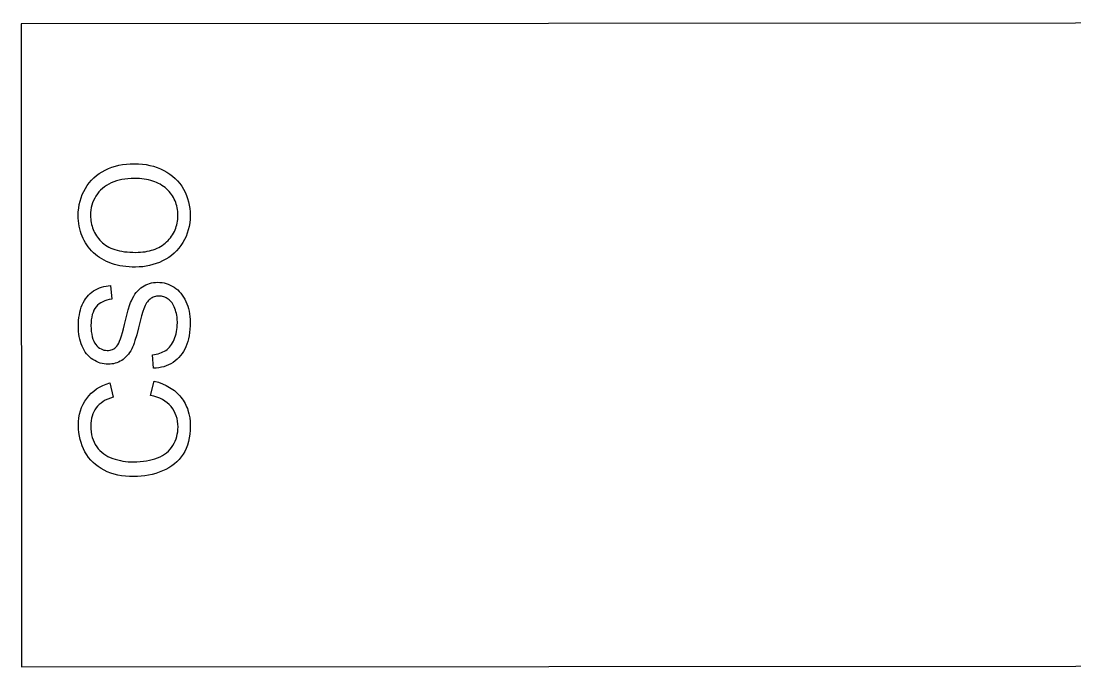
# Model space of a CAD drawing. Extents: x -296 to 95, y -196 to 171.
# Drawn here: x -295.3 to -197.9, y -196.2 to -136.4 of the extents above; entities that cross this region are included whole.
import ezdxf

# ---------------------------------------------------------------- set-up
doc = ezdxf.new("R2010")
doc.units = 0
doc.layers.add('3MM_MATERIAL', color=18, linetype='CONTINUOUS')
doc.layers.add('TEXT_ONLY', color=1, linetype='CONTINUOUS')

msp = doc.modelspace()

# ---------------------------------------------------------------- linework, layer by layer
at = {"layer": '3MM_MATERIAL'}
for points in [[(94.658, -136.407), (-295.342, -136.665), (-295.303, -196.165), (94.697, -195.907)], [(-284.748, -159.17), (-285.055, -159.165), (-285.353, -159.15), (-285.643, -159.124), (-285.925, -159.087), (-286.198, -159.041), (-286.463, -158.983), (-286.719, -158.916), (-286.967, -158.837), (-287.207, -158.749), (-287.438, -158.65), (-287.661, -158.54), (-287.875, -158.42), (-288.08, -158.29), (-288.278, -158.149), (-288.467, -157.998), (-288.647, -157.836), (-288.818, -157.666), (-288.977, -157.49), (-289.126, -157.307), (-289.264, -157.119), (-289.39, -156.925), (-289.506, -156.724), (-289.611, -156.518), (-289.704, -156.305), (-289.787, -156.086), (-289.859, -155.862), (-289.919, -155.631), (-289.969, -155.394), (-290.008, -155.151), (-290.035, -154.902), (-290.052, -154.646), (-290.058, -154.385), (-290.048, -154.043), (-290.017, -153.71), (-289.965, -153.385), (-289.893, -153.069), (-289.8, -152.761), (-289.687, -152.461), (-289.553, -152.17), (-289.398, -151.888), (-289.224, -151.618), (-289.035, -151.365), (-288.829, -151.128), (-288.606, -150.908), (-288.368, -150.704), (-288.113, -150.517), (-287.841, -150.346), (-287.554, -150.192), (-287.253, -150.055), (-286.942, -149.936), (-286.622, -149.836), (-286.291, -149.754), (-285.951, -149.69), (-285.6, -149.644), (-285.24, -149.616), (-284.87, -149.607), (-284.495, -149.616), (-284.129, -149.645), (-283.774, -149.692), (-283.429, -149.759), (-283.094, -149.845), (-282.768, -149.951), (-282.453, -150.075), (-282.148, -150.219), (-281.857, -150.38), (-281.584, -150.557), (-281.329, -150.751), (-281.093, -150.96), (-280.874, -151.185), (-280.674, -151.427), (-280.493, -151.684), (-280.329, -151.957), (-280.184, -152.241), (-280.058, -152.531), (-279.952, -152.826), (-279.865, -153.127), (-279.797, -153.433), (-279.749, -153.745), (-279.72, -154.062), (-279.71, -154.385), (-279.72, -154.733), (-279.752, -155.072), (-279.805, -155.402), (-279.88, -155.722), (-279.975, -156.033), (-280.092, -156.335), (-280.231, -156.627), (-280.39, -156.909), (-280.569, -157.179), (-280.762, -157.432), (-280.972, -157.668), (-281.196, -157.887), (-281.437, -158.089), (-281.693, -158.275), (-281.964, -158.444), (-282.252, -158.596), (-282.549, -158.73), (-282.85, -158.847), (-283.156, -158.945), (-283.465, -159.026), (-283.78, -159.089), (-284.098, -159.134), (-284.421, -159.161)], [(-284.728, -157.806), (-284.505, -157.802), (-284.288, -157.79), (-284.077, -157.771), (-283.872, -157.745), (-283.673, -157.71), (-283.48, -157.668), (-283.293, -157.619), (-283.113, -157.562), (-282.938, -157.497), (-282.769, -157.425), (-282.606, -157.345), (-282.449, -157.258), (-282.298, -157.163), (-282.153, -157.06), (-282.014, -156.95), (-281.881, -156.832), (-281.755, -156.708), (-281.637, -156.581), (-281.528, -156.45), (-281.426, -156.315), (-281.333, -156.176), (-281.248, -156.033), (-281.17, -155.886), (-281.101, -155.736), (-281.041, -155.581), (-280.988, -155.423), (-280.943, -155.261), (-280.907, -155.095), (-280.878, -154.925), (-280.858, -154.752), (-280.846, -154.574), (-280.842, -154.393), (-280.847, -154.208), (-280.859, -154.028), (-280.88, -153.851), (-280.908, -153.679), (-280.945, -153.511), (-280.991, -153.347), (-281.044, -153.187), (-281.106, -153.031), (-281.176, -152.88), (-281.254, -152.732), (-281.34, -152.589), (-281.434, -152.45), (-281.537, -152.315), (-281.648, -152.184), (-281.767, -152.057), (-281.894, -151.934), (-282.029, -151.818), (-282.171, -151.708), (-282.319, -151.607), (-282.475, -151.512), (-282.637, -151.426), (-282.806, -151.347), (-282.982, -151.275), (-283.165, -151.211), (-283.355, -151.155), (-283.552, -151.106), (-283.755, -151.065), (-283.966, -151.031), (-284.183, -151.005), (-284.407, -150.986), (-284.638, -150.975), (-284.876, -150.971), (-285.176, -150.978), (-285.467, -150.997), (-285.748, -151.03), (-286.019, -151.075), (-286.281, -151.133), (-286.533, -151.204), (-286.775, -151.288), (-287.007, -151.385), (-287.228, -151.494), (-287.437, -151.616), (-287.632, -151.749), (-287.815, -151.894), (-287.985, -152.051), (-288.142, -152.22), (-288.287, -152.401), (-288.419, -152.593), (-288.536, -152.795), (-288.638, -153.003), (-288.724, -153.217), (-288.794, -153.437), (-288.849, -153.663), (-288.888, -153.895), (-288.911, -154.133), (-288.919, -154.378), (-288.915, -154.552), (-288.903, -154.723), (-288.884, -154.891), (-288.858, -155.056), (-288.824, -155.217), (-288.782, -155.376), (-288.733, -155.532), (-288.677, -155.685), (-288.612, -155.834), (-288.541, -155.981), (-288.461, -156.124), (-288.375, -156.264), (-288.28, -156.402), (-288.178, -156.536), (-288.069, -156.667), (-287.952, -156.795), (-287.826, -156.918), (-287.69, -157.032), (-287.544, -157.139), (-287.388, -157.238), (-287.222, -157.329), (-287.046, -157.412), (-286.859, -157.487), (-286.663, -157.554), (-286.456, -157.613), (-286.24, -157.664), (-286.013, -157.708), (-285.776, -157.743), (-285.529, -157.771), (-285.272, -157.79), (-285.005, -157.802)], [(-283.084, -168.535), (-283.194, -167.286), (-283.011, -167.261), (-282.836, -167.227), (-282.669, -167.187), (-282.511, -167.139), (-282.361, -167.083), (-282.22, -167.02), (-282.087, -166.95), (-281.963, -166.873), (-281.846, -166.786), (-281.734, -166.688), (-281.628, -166.579), (-281.528, -166.459), (-281.434, -166.328), (-281.346, -166.185), (-281.263, -166.031), (-281.186, -165.866), (-281.117, -165.693), (-281.056, -165.515), (-281.006, -165.331), (-280.964, -165.141), (-280.932, -164.947), (-280.909, -164.747), (-280.895, -164.542), (-280.89, -164.331), (-280.905, -163.964), (-280.922, -163.788), (-280.947, -163.619), (-280.979, -163.454), (-281.018, -163.295), (-281.063, -163.142), (-281.116, -162.995), (-281.175, -162.854), (-281.239, -162.723), (-281.309, -162.602), (-281.383, -162.489), (-281.463, -162.386), (-281.548, -162.292), (-281.639, -162.207), (-281.734, -162.132), (-281.833, -162.066), (-281.935, -162.008), (-282.039, -161.96), (-282.144, -161.92), (-282.253, -161.889), (-282.363, -161.867), (-282.476, -161.854), (-282.59, -161.85), (-282.706, -161.854), (-282.818, -161.867), (-282.927, -161.888), (-283.031, -161.918), (-283.132, -161.956), (-283.229, -162.003), (-283.323, -162.059), (-283.412, -162.123), (-283.498, -162.197), (-283.581, -162.282), (-283.66, -162.378), (-283.735, -162.485), (-283.807, -162.603), (-283.875, -162.732), (-283.94, -162.872), (-284.002, -163.024), (-284.091, -163.286), (-284.202, -163.67), (-284.334, -164.176), (-284.488, -164.804), (-284.651, -165.442), (-284.809, -165.976), (-284.886, -166.205), (-284.962, -166.407), (-285.037, -166.584), (-285.111, -166.735), (-285.208, -166.909), (-285.31, -167.071), (-285.418, -167.221), (-285.531, -167.361), (-285.65, -167.488), (-285.775, -167.605), (-285.905, -167.71), (-286.041, -167.803), (-286.182, -167.886), (-286.328, -167.957), (-286.477, -168.018), (-286.63, -168.067), (-286.788, -168.106), (-286.95, -168.133), (-287.116, -168.15), (-287.286, -168.155), (-287.474, -168.149), (-287.659, -168.129), (-287.84, -168.095), (-288.019, -168.049), (-288.194, -167.988), (-288.366, -167.914), (-288.536, -167.827), (-288.702, -167.727), (-288.861, -167.613), (-289.011, -167.487), (-289.151, -167.349), (-289.281, -167.198), (-289.401, -167.035), (-289.511, -166.86), (-289.612, -166.672), (-289.702, -166.472), (-289.782, -166.263), (-289.851, -166.048), (-289.91, -165.827), (-289.958, -165.601), (-289.996, -165.369), (-290.023, -165.131), (-290.039, -164.887), (-290.044, -164.638), (-290.039, -164.364), (-290.022, -164.098), (-289.994, -163.841), (-289.955, -163.591), (-289.905, -163.35), (-289.844, -163.117), (-289.771, -162.893), (-289.687, -162.676), (-289.593, -162.47), (-289.488, -162.276), (-289.372, -162.094), (-289.245, -161.925), (-289.108, -161.767), (-288.961, -161.622), (-288.803, -161.49), (-288.634, -161.369), (-288.458, -161.261), (-288.275, -161.167), (-288.087, -161.086), (-287.893, -161.017), (-287.693, -160.962), (-287.487, -160.921), (-287.276, -160.892), (-287.059, -160.877), (-286.963, -162.146), (-287.192, -162.179), (-287.408, -162.228), (-287.608, -162.291), (-287.795, -162.371), (-287.966, -162.465), (-288.124, -162.574), (-288.266, -162.699), (-288.395, -162.839), (-288.508, -162.995), (-288.606, -163.169), (-288.689, -163.361), (-288.757, -163.57), (-288.81, -163.797), (-288.848, -164.041), (-288.87, -164.303), (-288.878, -164.582), (-288.871, -164.872), (-288.85, -165.142), (-288.815, -165.391), (-288.767, -165.62), (-288.705, -165.828), (-288.629, -166.016), (-288.54, -166.184), (-288.437, -166.332), (-288.324, -166.46), (-288.205, -166.572), (-288.081, -166.666), (-287.951, -166.743), (-287.816, -166.803), (-287.675, -166.846), (-287.528, -166.871), (-287.376, -166.88), (-287.244, -166.874), (-287.118, -166.855), (-286.998, -166.825), (-286.885, -166.782), (-286.777, -166.728), (-286.675, -166.661), (-286.579, -166.582), (-286.489, -166.491), (-286.402, -166.376), (-286.314, -166.223), (-286.226, -166.031), (-286.137, -165.801), (-286.048, -165.532), (-285.959, -165.225), (-285.868, -164.879), (-285.778, -164.495), (-285.601, -163.751), (-285.437, -163.135), (-285.283, -162.644), (-285.211, -162.447), (-285.141, -162.281), (-285.037, -162.07), (-284.927, -161.873), (-284.81, -161.69), (-284.686, -161.522), (-284.555, -161.368), (-284.417, -161.228), (-284.273, -161.102), (-284.122, -160.991), (-283.965, -160.893), (-283.802, -160.809), (-283.633, -160.737), (-283.458, -160.679), (-283.278, -160.633), (-283.091, -160.6), (-282.899, -160.581), (-282.7, -160.574), (-282.502, -160.581), (-282.307, -160.602), (-282.115, -160.638), (-281.925, -160.688), (-281.739, -160.752), (-281.555, -160.83), (-281.374, -160.923), (-281.196, -161.03), (-281.024, -161.15), (-280.862, -161.283), (-280.71, -161.429), (-280.568, -161.586), (-280.436, -161.757), (-280.313, -161.939), (-280.2, -162.135), (-280.097, -162.342), (-280.005, -162.56), (-279.925, -162.784), (-279.857, -163.015), (-279.802, -163.252), (-279.759, -163.496), (-279.728, -163.747), (-279.71, -164.005), (-279.703, -164.269), (-279.709, -164.602), (-279.728, -164.92), (-279.758, -165.225), (-279.802, -165.517), (-279.857, -165.794), (-279.925, -166.058), (-280.005, -166.308), (-280.098, -166.544), (-280.203, -166.768), (-280.32, -166.978), (-280.45, -167.177), (-280.592, -167.363), (-280.747, -167.537), (-280.915, -167.699), (-281.095, -167.848), (-281.287, -167.984), (-281.489, -168.107), (-281.697, -168.215), (-281.912, -168.307), (-282.133, -168.383), (-282.361, -168.444), (-282.596, -168.49), (-282.837, -168.52)], [(-283.376, -171.038), (-283.042, -169.715), (-282.647, -169.829), (-282.275, -169.964), (-281.928, -170.12), (-281.605, -170.296), (-281.453, -170.392), (-281.306, -170.494), (-281.166, -170.6), (-281.032, -170.712), (-280.903, -170.829), (-280.781, -170.951), (-280.665, -171.078), (-280.555, -171.21), (-280.451, -171.347), (-280.354, -171.488), (-280.264, -171.633), (-280.18, -171.781), (-280.103, -171.933), (-280.033, -172.089), (-279.969, -172.248), (-279.912, -172.411), (-279.818, -172.749), (-279.751, -173.102), (-279.711, -173.47), (-279.697, -173.853), (-279.707, -174.248), (-279.738, -174.624), (-279.789, -174.981), (-279.861, -175.319), (-279.953, -175.638), (-280.066, -175.939), (-280.199, -176.22), (-280.354, -176.483), (-280.527, -176.729), (-280.719, -176.96), (-280.93, -177.175), (-281.159, -177.376), (-281.406, -177.561), (-281.672, -177.731), (-281.956, -177.886), (-282.259, -178.026), (-282.574, -178.15), (-282.895, -178.258), (-283.221, -178.349), (-283.553, -178.423), (-283.891, -178.481), (-284.235, -178.523), (-284.584, -178.548), (-284.94, -178.556), (-285.324, -178.547), (-285.696, -178.52), (-286.055, -178.473), (-286.402, -178.408), (-286.736, -178.324), (-287.058, -178.222), (-287.368, -178.101), (-287.665, -177.961), (-287.947, -177.804), (-288.212, -177.632), (-288.459, -177.443), (-288.689, -177.239), (-288.901, -177.019), (-289.096, -176.783), (-289.273, -176.531), (-289.433, -176.264), (-289.575, -175.985), (-289.697, -175.7), (-289.801, -175.407), (-289.886, -175.107), (-289.953, -174.801), (-290, -174.487), (-290.029, -174.167), (-290.038, -173.839), (-290.026, -173.472), (-289.991, -173.119), (-289.931, -172.781), (-289.848, -172.458), (-289.741, -172.15), (-289.61, -171.857), (-289.455, -171.578), (-289.276, -171.315), (-289.075, -171.069), (-288.855, -170.842), (-288.616, -170.635), (-288.357, -170.446), (-288.079, -170.278), (-287.781, -170.128), (-287.464, -169.999), (-287.128, -169.888), (-286.82, -171.191), (-287.084, -171.283), (-287.329, -171.385), (-287.555, -171.496), (-287.763, -171.618), (-287.952, -171.749), (-288.123, -171.89), (-288.275, -172.041), (-288.409, -172.201), (-288.526, -172.372), (-288.627, -172.554), (-288.712, -172.746), (-288.782, -172.948), (-288.836, -173.162), (-288.875, -173.386), (-288.898, -173.621), (-288.906, -173.866), (-288.897, -174.148), (-288.871, -174.419), (-288.828, -174.677), (-288.767, -174.924), (-288.689, -175.159), (-288.594, -175.382), (-288.482, -175.593), (-288.352, -175.793), (-288.208, -175.979), (-288.052, -176.151), (-287.884, -176.308), (-287.704, -176.451), (-287.513, -176.58), (-287.31, -176.694), (-287.095, -176.794), (-286.868, -176.88), (-286.634, -176.953), (-286.398, -177.017), (-286.161, -177.07), (-285.922, -177.114), (-285.681, -177.149), (-285.438, -177.173), (-285.194, -177.187), (-284.947, -177.192), (-284.633, -177.186), (-284.33, -177.168), (-284.036, -177.139), (-283.753, -177.098), (-283.479, -177.046), (-283.216, -176.982), (-282.963, -176.906), (-282.72, -176.819), (-282.49, -176.719), (-282.275, -176.607), (-282.075, -176.482), (-281.889, -176.343), (-281.719, -176.192), (-281.564, -176.028), (-281.424, -175.852), (-281.299, -175.662), (-281.189, -175.464), (-281.093, -175.261), (-281.012, -175.055), (-280.946, -174.845), (-280.895, -174.63), (-280.858, -174.412), (-280.837, -174.189), (-280.829, -173.963), (-280.84, -173.69), (-280.87, -173.428), (-280.92, -173.177), (-280.99, -172.936), (-281.081, -172.707), (-281.191, -172.487), (-281.321, -172.279), (-281.472, -172.081), (-281.642, -171.896), (-281.831, -171.727), (-282.04, -171.573), (-282.269, -171.435), (-282.516, -171.312), (-282.783, -171.205), (-283.07, -171.114)]]:
    msp.add_lwpolyline(points, close=True, dxfattribs=at)
at = {"layer": 'TEXT_ONLY'}
for points in [[(-284.748, -159.17), (-285.055, -159.165), (-285.353, -159.15), (-285.643, -159.124), (-285.925, -159.087), (-286.198, -159.041), (-286.463, -158.983), (-286.719, -158.916), (-286.967, -158.837), (-287.207, -158.749), (-287.438, -158.65), (-287.661, -158.54), (-287.875, -158.42), (-288.08, -158.29), (-288.278, -158.149), (-288.467, -157.998), (-288.647, -157.836), (-288.818, -157.666), (-288.977, -157.49), (-289.126, -157.307), (-289.264, -157.119), (-289.39, -156.925), (-289.506, -156.724), (-289.611, -156.518), (-289.704, -156.305), (-289.787, -156.086), (-289.859, -155.862), (-289.919, -155.631), (-289.969, -155.394), (-290.008, -155.151), (-290.035, -154.902), (-290.052, -154.646), (-290.058, -154.385), (-290.048, -154.043), (-290.017, -153.71), (-289.965, -153.385), (-289.893, -153.069), (-289.8, -152.761), (-289.687, -152.461), (-289.553, -152.17), (-289.398, -151.888), (-289.224, -151.618), (-289.035, -151.365), (-288.829, -151.128), (-288.606, -150.908), (-288.368, -150.704), (-288.113, -150.517), (-287.841, -150.346), (-287.554, -150.192), (-287.253, -150.055), (-286.942, -149.936), (-286.622, -149.836), (-286.291, -149.754), (-285.951, -149.69), (-285.6, -149.644), (-285.24, -149.616), (-284.87, -149.607), (-284.495, -149.616), (-284.129, -149.645), (-283.774, -149.692), (-283.429, -149.759), (-283.094, -149.845), (-282.768, -149.951), (-282.453, -150.075), (-282.148, -150.219), (-281.857, -150.38), (-281.584, -150.557), (-281.329, -150.751), (-281.093, -150.96), (-280.874, -151.185), (-280.674, -151.427), (-280.493, -151.684), (-280.329, -151.957), (-280.184, -152.241), (-280.058, -152.531), (-279.952, -152.826), (-279.865, -153.127), (-279.797, -153.433), (-279.749, -153.745), (-279.72, -154.062), (-279.71, -154.385), (-279.72, -154.733), (-279.752, -155.072), (-279.805, -155.402), (-279.88, -155.722), (-279.975, -156.033), (-280.092, -156.335), (-280.231, -156.627), (-280.39, -156.909), (-280.569, -157.179), (-280.762, -157.432), (-280.972, -157.668), (-281.196, -157.887), (-281.437, -158.089), (-281.693, -158.275), (-281.964, -158.444), (-282.252, -158.596), (-282.549, -158.73), (-282.85, -158.847), (-283.156, -158.945), (-283.465, -159.026), (-283.78, -159.089), (-284.098, -159.134), (-284.421, -159.161)], [(-284.728, -157.806), (-284.505, -157.802), (-284.288, -157.79), (-284.077, -157.771), (-283.872, -157.745), (-283.673, -157.71), (-283.48, -157.668), (-283.293, -157.619), (-283.113, -157.562), (-282.938, -157.497), (-282.769, -157.425), (-282.606, -157.345), (-282.449, -157.258), (-282.298, -157.163), (-282.153, -157.06), (-282.014, -156.95), (-281.881, -156.832), (-281.755, -156.708), (-281.637, -156.581), (-281.528, -156.45), (-281.426, -156.315), (-281.333, -156.176), (-281.248, -156.033), (-281.17, -155.886), (-281.101, -155.736), (-281.041, -155.581), (-280.988, -155.423), (-280.943, -155.261), (-280.907, -155.095), (-280.878, -154.925), (-280.858, -154.752), (-280.846, -154.574), (-280.842, -154.393), (-280.847, -154.208), (-280.859, -154.028), (-280.88, -153.851), (-280.908, -153.679), (-280.945, -153.511), (-280.991, -153.347), (-281.044, -153.187), (-281.106, -153.031), (-281.176, -152.88), (-281.254, -152.732), (-281.34, -152.589), (-281.434, -152.45), (-281.537, -152.315), (-281.648, -152.184), (-281.767, -152.057), (-281.894, -151.934), (-282.029, -151.818), (-282.171, -151.708), (-282.319, -151.607), (-282.475, -151.512), (-282.637, -151.426), (-282.806, -151.347), (-282.982, -151.275), (-283.165, -151.211), (-283.355, -151.155), (-283.552, -151.106), (-283.755, -151.065), (-283.966, -151.031), (-284.183, -151.005), (-284.407, -150.986), (-284.638, -150.975), (-284.876, -150.971), (-285.176, -150.978), (-285.467, -150.997), (-285.748, -151.03), (-286.019, -151.075), (-286.281, -151.133), (-286.533, -151.204), (-286.775, -151.288), (-287.007, -151.385), (-287.228, -151.494), (-287.437, -151.616), (-287.632, -151.749), (-287.815, -151.894), (-287.985, -152.051), (-288.142, -152.22), (-288.287, -152.401), (-288.419, -152.593), (-288.536, -152.795), (-288.638, -153.003), (-288.724, -153.217), (-288.794, -153.437), (-288.849, -153.663), (-288.888, -153.895), (-288.911, -154.133), (-288.919, -154.378), (-288.915, -154.552), (-288.903, -154.723), (-288.884, -154.891), (-288.858, -155.056), (-288.824, -155.217), (-288.782, -155.376), (-288.733, -155.532), (-288.677, -155.685), (-288.612, -155.834), (-288.541, -155.981), (-288.461, -156.124), (-288.375, -156.264), (-288.28, -156.402), (-288.178, -156.536), (-288.069, -156.667), (-287.952, -156.795), (-287.826, -156.918), (-287.69, -157.032), (-287.544, -157.139), (-287.388, -157.238), (-287.222, -157.329), (-287.046, -157.412), (-286.859, -157.487), (-286.663, -157.554), (-286.456, -157.613), (-286.24, -157.664), (-286.013, -157.708), (-285.776, -157.743), (-285.529, -157.771), (-285.272, -157.79), (-285.005, -157.802)], [(-283.084, -168.535), (-283.194, -167.286), (-283.011, -167.261), (-282.836, -167.227), (-282.669, -167.187), (-282.511, -167.139), (-282.361, -167.083), (-282.22, -167.02), (-282.087, -166.95), (-281.963, -166.873), (-281.846, -166.786), (-281.734, -166.688), (-281.628, -166.579), (-281.528, -166.459), (-281.434, -166.328), (-281.346, -166.185), (-281.263, -166.031), (-281.186, -165.866), (-281.117, -165.693), (-281.056, -165.515), (-281.006, -165.331), (-280.964, -165.141), (-280.932, -164.947), (-280.909, -164.747), (-280.895, -164.542), (-280.89, -164.331), (-280.905, -163.964), (-280.922, -163.788), (-280.947, -163.619), (-280.979, -163.454), (-281.018, -163.295), (-281.063, -163.142), (-281.116, -162.995), (-281.175, -162.854), (-281.239, -162.723), (-281.309, -162.602), (-281.383, -162.489), (-281.463, -162.386), (-281.548, -162.292), (-281.639, -162.207), (-281.734, -162.132), (-281.833, -162.066), (-281.935, -162.008), (-282.039, -161.96), (-282.144, -161.92), (-282.253, -161.889), (-282.363, -161.867), (-282.476, -161.854), (-282.59, -161.85), (-282.706, -161.854), (-282.818, -161.867), (-282.927, -161.888), (-283.031, -161.918), (-283.132, -161.956), (-283.229, -162.003), (-283.323, -162.059), (-283.412, -162.123), (-283.498, -162.197), (-283.581, -162.282), (-283.66, -162.378), (-283.735, -162.485), (-283.807, -162.603), (-283.875, -162.732), (-283.94, -162.872), (-284.002, -163.024), (-284.091, -163.286), (-284.202, -163.67), (-284.334, -164.176), (-284.488, -164.804), (-284.651, -165.442), (-284.809, -165.976), (-284.886, -166.205), (-284.962, -166.407), (-285.037, -166.584), (-285.111, -166.735), (-285.208, -166.909), (-285.31, -167.071), (-285.418, -167.221), (-285.531, -167.361), (-285.65, -167.488), (-285.775, -167.605), (-285.905, -167.71), (-286.041, -167.803), (-286.182, -167.886), (-286.328, -167.957), (-286.477, -168.018), (-286.63, -168.067), (-286.788, -168.106), (-286.95, -168.133), (-287.116, -168.15), (-287.286, -168.155), (-287.474, -168.149), (-287.659, -168.129), (-287.84, -168.095), (-288.019, -168.049), (-288.194, -167.988), (-288.366, -167.914), (-288.536, -167.827), (-288.702, -167.727), (-288.861, -167.613), (-289.011, -167.487), (-289.151, -167.349), (-289.281, -167.198), (-289.401, -167.035), (-289.511, -166.86), (-289.612, -166.672), (-289.702, -166.472), (-289.782, -166.263), (-289.851, -166.048), (-289.91, -165.827), (-289.958, -165.601), (-289.996, -165.369), (-290.023, -165.131), (-290.039, -164.887), (-290.044, -164.638), (-290.039, -164.364), (-290.022, -164.098), (-289.994, -163.841), (-289.955, -163.591), (-289.905, -163.35), (-289.844, -163.117), (-289.771, -162.893), (-289.687, -162.676), (-289.593, -162.47), (-289.488, -162.276), (-289.372, -162.094), (-289.245, -161.925), (-289.108, -161.767), (-288.961, -161.622), (-288.803, -161.49), (-288.634, -161.369), (-288.458, -161.261), (-288.275, -161.167), (-288.087, -161.086), (-287.893, -161.017), (-287.693, -160.962), (-287.487, -160.921), (-287.276, -160.892), (-287.059, -160.877), (-286.963, -162.146), (-287.192, -162.179), (-287.408, -162.228), (-287.608, -162.291), (-287.795, -162.371), (-287.966, -162.465), (-288.124, -162.574), (-288.266, -162.699), (-288.395, -162.839), (-288.508, -162.995), (-288.606, -163.169), (-288.689, -163.361), (-288.757, -163.57), (-288.81, -163.797), (-288.848, -164.041), (-288.87, -164.303), (-288.878, -164.582), (-288.871, -164.872), (-288.85, -165.142), (-288.815, -165.391), (-288.767, -165.62), (-288.705, -165.828), (-288.629, -166.016), (-288.54, -166.184), (-288.437, -166.332), (-288.324, -166.46), (-288.205, -166.572), (-288.081, -166.666), (-287.951, -166.743), (-287.816, -166.803), (-287.675, -166.846), (-287.528, -166.871), (-287.376, -166.88), (-287.244, -166.874), (-287.118, -166.855), (-286.998, -166.825), (-286.885, -166.782), (-286.777, -166.728), (-286.675, -166.661), (-286.579, -166.582), (-286.489, -166.491), (-286.402, -166.376), (-286.314, -166.223), (-286.226, -166.031), (-286.137, -165.801), (-286.048, -165.532), (-285.959, -165.225), (-285.868, -164.879), (-285.778, -164.495), (-285.601, -163.751), (-285.437, -163.135), (-285.283, -162.644), (-285.211, -162.447), (-285.141, -162.281), (-285.037, -162.07), (-284.927, -161.873), (-284.81, -161.69), (-284.686, -161.522), (-284.555, -161.368), (-284.417, -161.228), (-284.273, -161.102), (-284.122, -160.991), (-283.965, -160.893), (-283.802, -160.809), (-283.633, -160.737), (-283.458, -160.679), (-283.278, -160.633), (-283.091, -160.6), (-282.899, -160.581), (-282.7, -160.574), (-282.502, -160.581), (-282.307, -160.602), (-282.115, -160.638), (-281.925, -160.688), (-281.739, -160.752), (-281.555, -160.83), (-281.374, -160.923), (-281.196, -161.03), (-281.024, -161.15), (-280.862, -161.283), (-280.71, -161.429), (-280.568, -161.586), (-280.436, -161.757), (-280.313, -161.939), (-280.2, -162.135), (-280.097, -162.342), (-280.005, -162.56), (-279.925, -162.784), (-279.857, -163.015), (-279.802, -163.252), (-279.759, -163.496), (-279.728, -163.747), (-279.71, -164.005), (-279.703, -164.269), (-279.709, -164.602), (-279.728, -164.92), (-279.758, -165.225), (-279.802, -165.517), (-279.857, -165.794), (-279.925, -166.058), (-280.005, -166.308), (-280.098, -166.544), (-280.203, -166.768), (-280.32, -166.978), (-280.45, -167.177), (-280.592, -167.363), (-280.747, -167.537), (-280.915, -167.699), (-281.095, -167.848), (-281.287, -167.984), (-281.489, -168.107), (-281.697, -168.215), (-281.912, -168.307), (-282.133, -168.383), (-282.361, -168.444), (-282.596, -168.49), (-282.837, -168.52)], [(-283.376, -171.038), (-283.042, -169.715), (-282.647, -169.829), (-282.275, -169.964), (-281.928, -170.12), (-281.605, -170.296), (-281.453, -170.392), (-281.306, -170.494), (-281.166, -170.6), (-281.032, -170.712), (-280.903, -170.829), (-280.781, -170.951), (-280.665, -171.078), (-280.555, -171.21), (-280.451, -171.347), (-280.354, -171.488), (-280.264, -171.633), (-280.18, -171.781), (-280.103, -171.933), (-280.033, -172.089), (-279.969, -172.248), (-279.912, -172.411), (-279.818, -172.749), (-279.751, -173.102), (-279.711, -173.47), (-279.697, -173.853), (-279.707, -174.248), (-279.738, -174.624), (-279.789, -174.981), (-279.861, -175.319), (-279.953, -175.638), (-280.066, -175.939), (-280.199, -176.22), (-280.354, -176.483), (-280.527, -176.729), (-280.719, -176.96), (-280.93, -177.175), (-281.159, -177.376), (-281.406, -177.561), (-281.672, -177.731), (-281.956, -177.886), (-282.259, -178.026), (-282.574, -178.15), (-282.895, -178.258), (-283.221, -178.349), (-283.553, -178.423), (-283.891, -178.481), (-284.235, -178.523), (-284.584, -178.548), (-284.94, -178.556), (-285.324, -178.547), (-285.696, -178.52), (-286.055, -178.473), (-286.402, -178.408), (-286.736, -178.324), (-287.058, -178.222), (-287.368, -178.101), (-287.665, -177.961), (-287.947, -177.804), (-288.212, -177.632), (-288.459, -177.443), (-288.689, -177.239), (-288.901, -177.019), (-289.096, -176.783), (-289.273, -176.531), (-289.433, -176.264), (-289.575, -175.985), (-289.697, -175.7), (-289.801, -175.407), (-289.886, -175.107), (-289.953, -174.801), (-290, -174.487), (-290.029, -174.167), (-290.038, -173.839), (-290.026, -173.472), (-289.991, -173.119), (-289.931, -172.781), (-289.848, -172.458), (-289.741, -172.15), (-289.61, -171.857), (-289.455, -171.578), (-289.276, -171.315), (-289.075, -171.069), (-288.855, -170.842), (-288.616, -170.635), (-288.357, -170.446), (-288.079, -170.278), (-287.781, -170.128), (-287.464, -169.999), (-287.128, -169.888), (-286.82, -171.191), (-287.084, -171.283), (-287.329, -171.385), (-287.555, -171.496), (-287.763, -171.618), (-287.952, -171.749), (-288.123, -171.89), (-288.275, -172.041), (-288.409, -172.201), (-288.526, -172.372), (-288.627, -172.554), (-288.712, -172.746), (-288.782, -172.948), (-288.836, -173.162), (-288.875, -173.386), (-288.898, -173.621), (-288.906, -173.866), (-288.897, -174.148), (-288.871, -174.419), (-288.828, -174.677), (-288.767, -174.924), (-288.689, -175.159), (-288.594, -175.382), (-288.482, -175.593), (-288.352, -175.793), (-288.208, -175.979), (-288.052, -176.151), (-287.884, -176.308), (-287.704, -176.451), (-287.513, -176.58), (-287.31, -176.694), (-287.095, -176.794), (-286.868, -176.88), (-286.634, -176.953), (-286.398, -177.017), (-286.161, -177.07), (-285.922, -177.114), (-285.681, -177.149), (-285.438, -177.173), (-285.194, -177.187), (-284.947, -177.192), (-284.633, -177.186), (-284.33, -177.168), (-284.036, -177.139), (-283.753, -177.098), (-283.479, -177.046), (-283.216, -176.982), (-282.963, -176.906), (-282.72, -176.819), (-282.49, -176.719), (-282.275, -176.607), (-282.075, -176.482), (-281.889, -176.343), (-281.719, -176.192), (-281.564, -176.028), (-281.424, -175.852), (-281.299, -175.662), (-281.189, -175.464), (-281.093, -175.261), (-281.012, -175.055), (-280.946, -174.845), (-280.895, -174.63), (-280.858, -174.412), (-280.837, -174.189), (-280.829, -173.963), (-280.84, -173.69), (-280.87, -173.428), (-280.92, -173.177), (-280.99, -172.936), (-281.081, -172.707), (-281.191, -172.487), (-281.321, -172.279), (-281.472, -172.081), (-281.642, -171.896), (-281.831, -171.727), (-282.04, -171.573), (-282.269, -171.435), (-282.516, -171.312), (-282.783, -171.205), (-283.07, -171.114)]]:
    msp.add_lwpolyline(points, close=True, dxfattribs=at)

doc.saveas('drawing.dxf')
